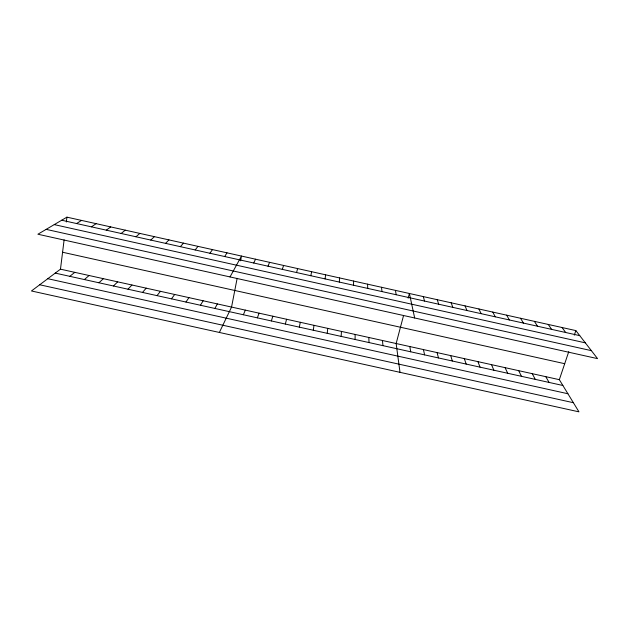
<?xml version="1.0" encoding="UTF-8"?>
<svg xmlns="http://www.w3.org/2000/svg" width="629" height="629" viewBox="0 0 629 629"><rect width="100%" height="100%" fill="white"/><g stroke="black" fill="none" stroke-linecap="round" stroke-linejoin="round"><path stroke-width="0.94" d="M355.102 339.487L355.126 334.439M353.545 285.244L353.592 281.053M341.17 336.405L341.437 331.412M339.314 282.075L339.613 277.939M327.229 333.315L327.733 328.377M60.478 269.173L559.33 379.672L578.955 411.846L31.45 290.968L60.478 269.173L64.111 239.885M66.328 222.006L66.926 217.154L575.85 330.595L597.55 358.632L37.889 234.224L66.926 217.154M325.075 278.906L325.625 274.818M313.273 330.225L314.02 325.335M237.141 278.348L231.551 307.07L219.364 332.458M240.561 260.815L241.489 256.066L230.017 276.933M310.828 275.73L311.63 271.697M299.318 327.135L300.3 322.3M285.338 324.045L286.572 319.257M296.566 272.554L297.619 268.575M403.456 315.915L396.144 343.528L400.005 372.337M408.166 298.154L409.4 293.491L414.668 317.975M271.358 320.947L272.829 316.214M282.295 269.369L283.6 265.454M559.33 379.672L568.758 351.658M574.308 335.171L575.85 330.595M257.363 317.849L259.077 313.163M268.017 266.193L269.574 262.324M243.36 314.752L245.318 310.121M253.723 263.008L255.531 259.195M214.898 308.446L217.351 303.925M200.439 305.246L203.143 300.78M224.671 256.538L226.998 252.834M185.972 302.046L188.92 297.627M209.913 253.251L212.5 249.603M171.489 298.838L174.689 294.474M195.147 249.957L197.993 246.371M156.998 295.63L160.45 291.321M142.492 292.422L146.203 288.161M180.366 246.662L183.479 243.132M127.978 289.206L131.941 285.008M165.569 243.368L168.949 239.893M113.456 285.991L117.67 281.847M150.763 240.074L154.404 236.653M98.918 282.775L103.384 278.678M135.95 236.771L139.85 233.414M84.372 279.551L89.09 275.518M69.811 276.328L74.788 272.349M121.122 233.469L125.289 230.167M106.285 230.159L110.72 226.92M91.433 226.849L96.135 223.665M76.573 223.539L81.534 220.409M46.161 229.365L591.378 350.652M62.578 252.245L564.708 363.696M55.242 273.104L562.869 385.483M47.788 278.702L567.916 393.746M39.706 284.772L573.373 402.702M61.705 220.229L579.765 335.642M54.251 224.608L585.332 342.844M562.035 327.512L565.699 332.513M548.213 324.43L551.633 329.376M534.375 321.348L537.551 326.239M520.529 318.258L523.462 323.102M545.783 376.677L549.086 382.432M506.675 315.168L509.356 319.957M532.228 373.673L535.295 379.373M492.806 312.078L495.243 316.812M518.666 370.67L521.496 376.323M478.936 308.988L481.122 313.667M505.087 367.658L507.689 373.264M491.501 364.647L493.867 370.206M465.043 305.891L466.985 310.522M477.906 361.636L480.037 367.139M451.15 302.793L452.841 307.369M464.304 358.624L466.191 364.081M437.241 299.695L438.688 304.216M450.694 355.613L452.345 361.015M423.325 296.597L424.528 301.063M437.069 352.594L438.484 357.94M423.435 349.575L424.606 354.874M409.794 346.548L410.729 351.8M395.46 290.386L396.16 294.742M381.52 287.272L381.968 291.581M382.479 340.501L382.935 345.651M367.556 284.166L367.761 288.412M368.806 337.474L369.026 342.569"/></g></svg>
